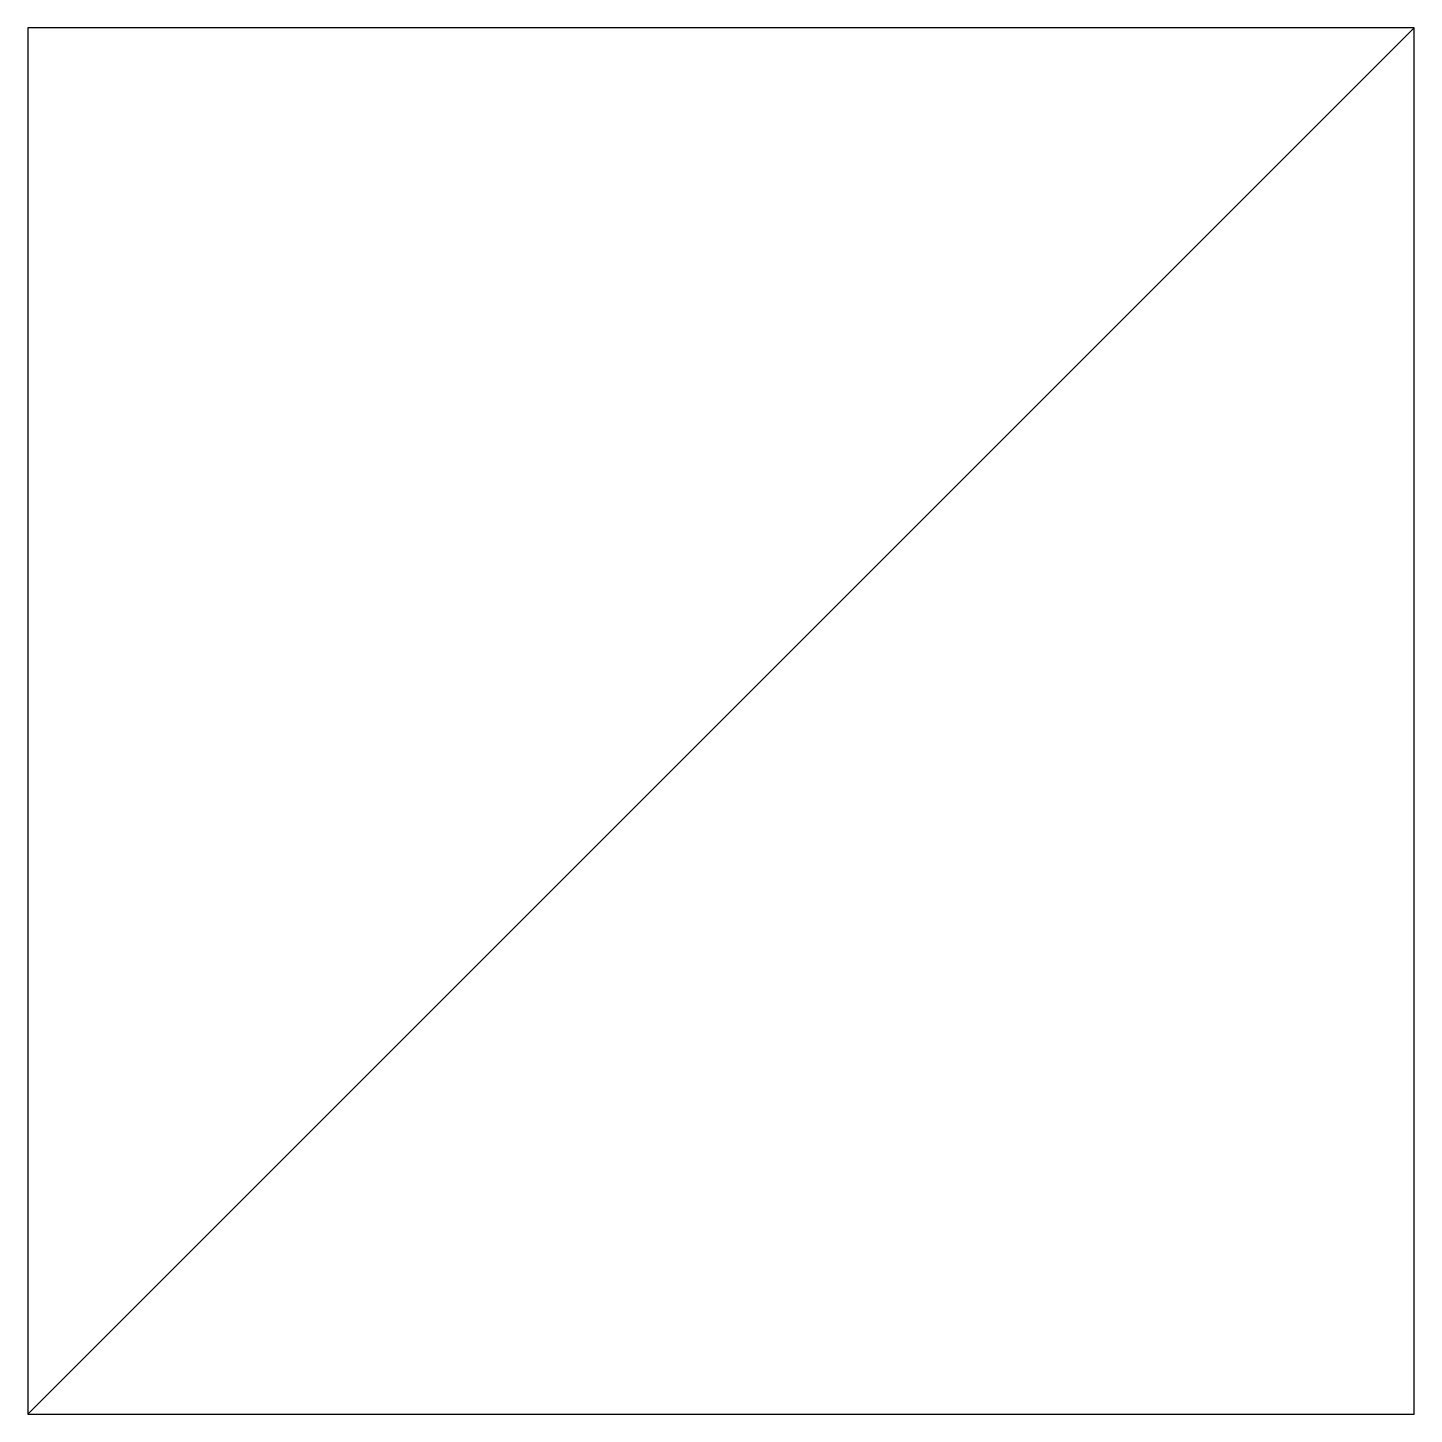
# Model space of a CAD drawing. Header units: metres. Extents: x 0 to 100, y 0 to 100.
import ezdxf

# ---------------------------------------------------------------- set-up
doc = ezdxf.new("R2010")
doc.units = ezdxf.units.M
doc.layers.add('NBBDRY', color=7, linetype='Continuous')
doc.layers.add('NBSBDRY', color=7, linetype='Continuous')

msp = doc.modelspace()

# ---------------------------------------------------------------- linework, layer by layer
at = {"layer": 'NBBDRY'}
for p, q in [((100, 100), (0, 100)), ((0, 100), (0, 0)), ((100, 0), (100, 100)), ((0, 0), (100, 0))]:
    msp.add_line(p, q, dxfattribs=at)
at = {"layer": 'NBSBDRY'}
msp.add_line((0, 0), (100, 100), dxfattribs=at)

doc.saveas('drawing.dxf')
